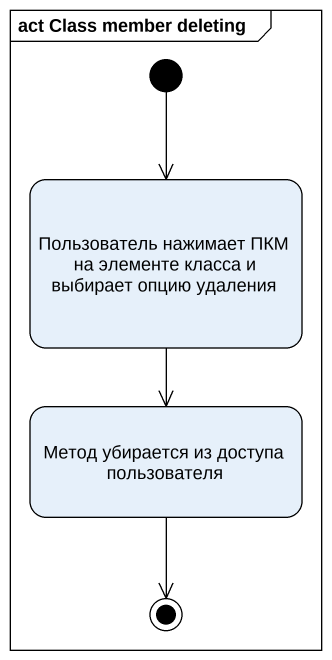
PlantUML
@startuml
mainframe act Class member deleting
hide empty description
state "Пользователь нажимает ПКМ на элементе класса и выбирает опцию удаления" as Пользователь_нажимает_ПКМ
state "Метод убирается из доступа пользователя" as Метод_убирается_из_доступа
[*] --> Пользователь_нажимает_ПКМ
Пользователь_нажимает_ПКМ --> Метод_убирается_из_доступа
Метод_убирается_из_доступа --> [*]
@enduml
